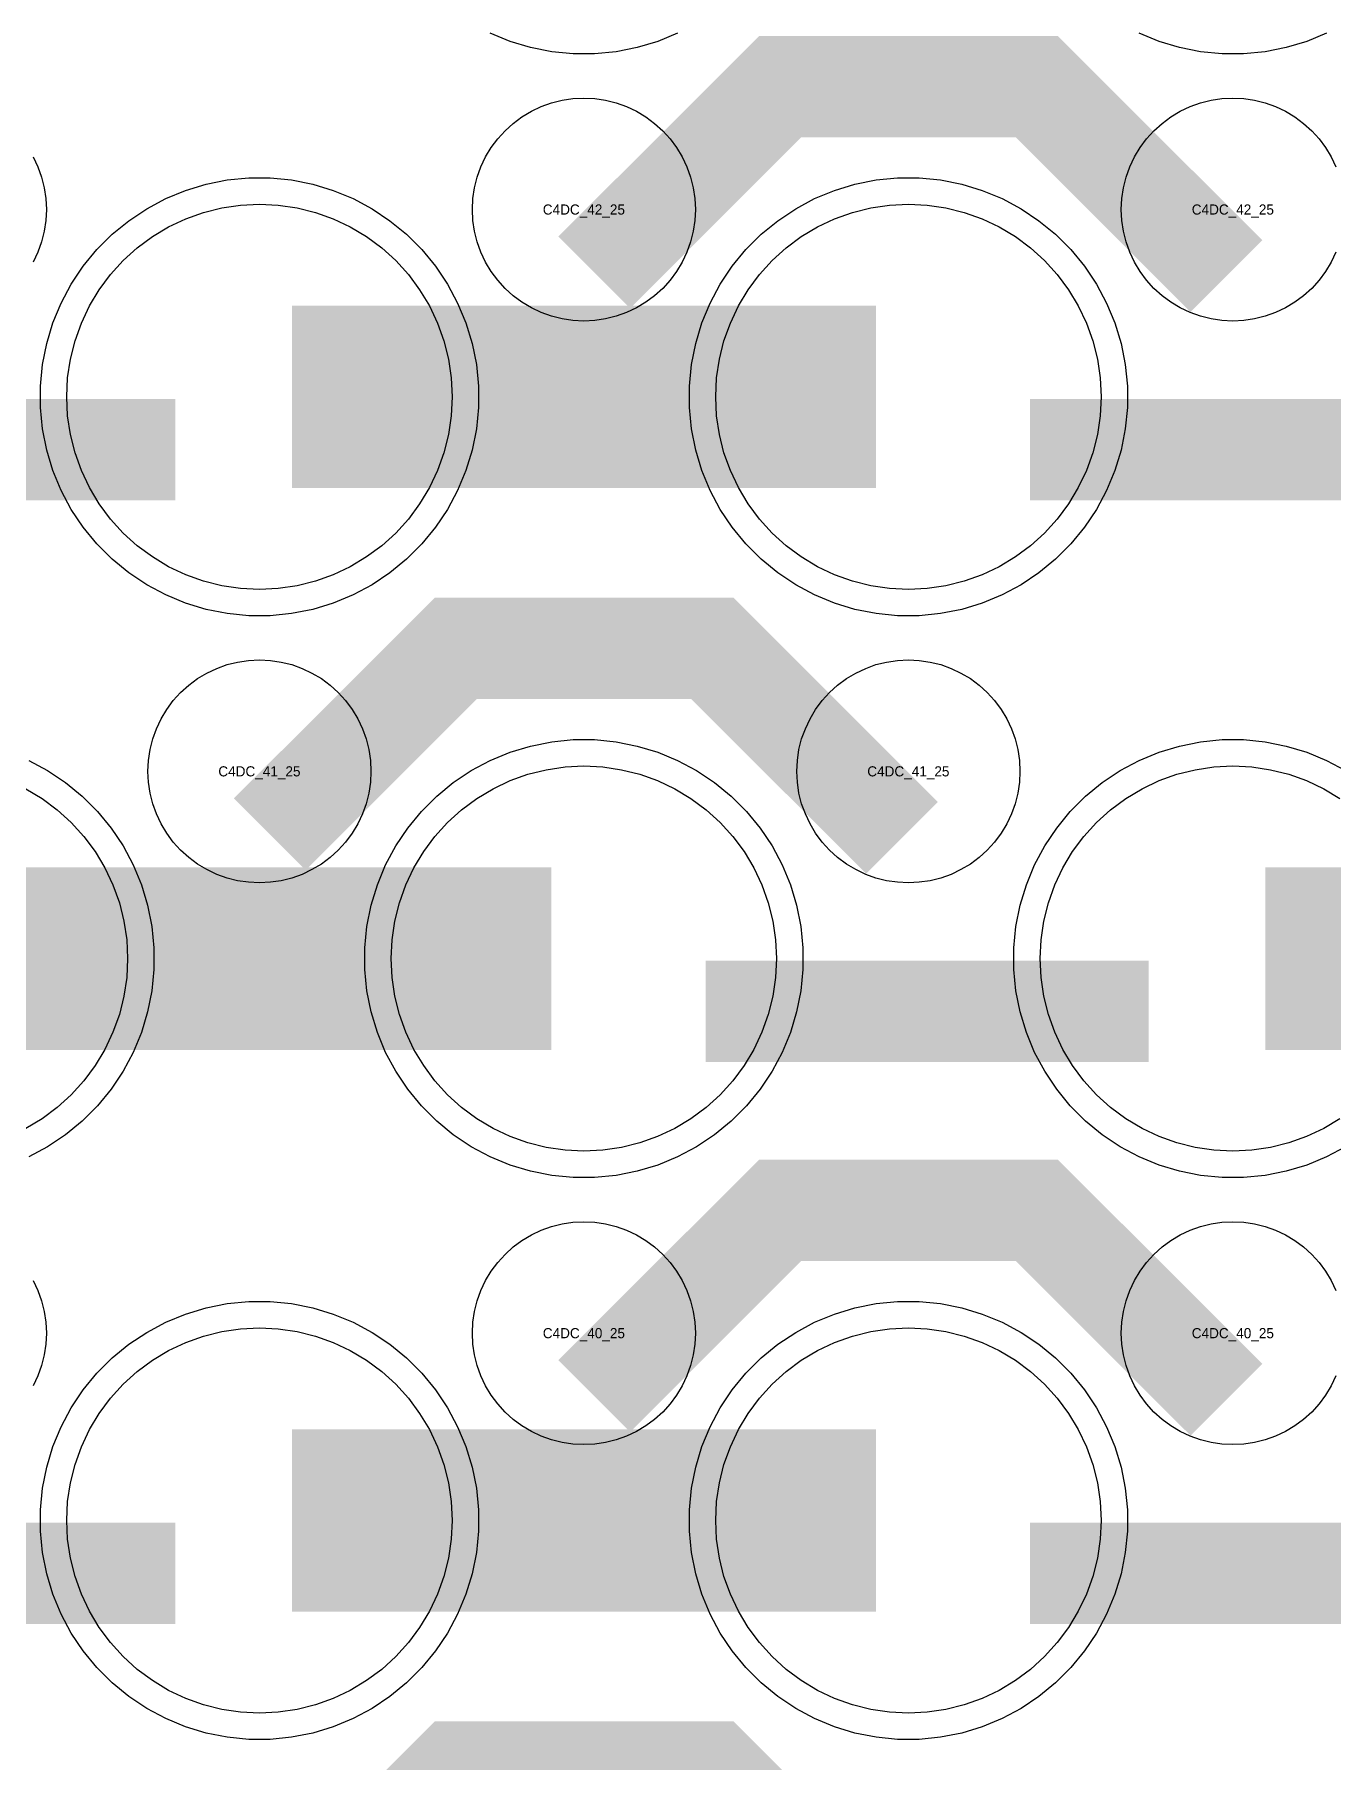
# Model space of a CAD drawing. Extents: x -11880 to 11880, y -14992 to 14992.
# Drawn here: x -4055.4 to -3735.4, y -9356.4 to -8930.5 of the extents above; entities that cross this region are included whole.
import ezdxf
from ezdxf.enums import TextEntityAlignment as Align

# ---------------------------------------------------------------- set-up
doc = ezdxf.new("R2010")
doc.units = 0
doc.header["$MEASUREMENT"] = 0
for name, color, linetype in [('GDS_775_DT_237', 138, 'CONTINUOUS'), ('RDL1_FS', 34, 'CONTINUOUS'), ('RDL_BS', 160, 'CONTINUOUS')]:
    doc.layers.add(name, color=color, linetype=linetype)

msp = doc.modelspace()

# ---------------------------------------------------------------- linework, layer by layer
at = {"layer": 'RDL1_FS'}
for points in [[(-4000, -9067.384), (-4004.657, -9067.155), (-4009.268, -9066.471), (-4013.791, -9065.339), (-4018.181, -9063.767), (-4022.395, -9061.775), (-4026.395, -9059.377), (-4030.14, -9056.599), (-4033.594, -9053.469), (-4036.724, -9050.015), (-4039.502, -9046.27), (-4041.9, -9042.27), (-4043.892, -9038.056), (-4045.464, -9033.666), (-4046.596, -9029.143), (-4047.28, -9024.532), (-4047.509, -9019.875), (-4047.28, -9015.218), (-4046.596, -9010.607), (-4045.464, -9006.084), (-4043.892, -9001.694), (-4041.9, -8997.48), (-4039.502, -8993.48), (-4036.724, -8989.735), (-4033.594, -8986.281), (-4030.14, -8983.151), (-4026.395, -8980.373), (-4022.395, -8977.975), (-4018.181, -8975.983), (-4013.791, -8974.411), (-4009.268, -8973.279), (-4004.657, -8972.595), (-4000, -8972.366), (-3995.343, -8972.595), (-3990.732, -8973.279), (-3986.209, -8974.411), (-3981.819, -8975.983), (-3977.605, -8977.975), (-3973.605, -8980.373), (-3969.86, -8983.151), (-3966.406, -8986.281), (-3963.276, -8989.735), (-3960.498, -8993.48), (-3958.1, -8997.48), (-3956.108, -9001.694), (-3954.536, -9006.084), (-3953.404, -9010.607), (-3952.72, -9015.218), (-3952.491, -9019.875), (-3952.72, -9024.532), (-3953.404, -9029.143), (-3954.536, -9033.666), (-3956.108, -9038.056), (-3958.1, -9042.27), (-3960.498, -9046.27), (-3963.276, -9050.015), (-3966.406, -9053.469), (-3969.86, -9056.599), (-3973.605, -9059.377), (-3977.605, -9061.775), (-3981.819, -9063.767), (-3986.209, -9065.339), (-3990.732, -9066.471), (-3995.343, -9067.155)], [(-3840, -9067.384), (-3844.657, -9067.155), (-3849.268, -9066.471), (-3853.791, -9065.339), (-3858.181, -9063.767), (-3862.395, -9061.775), (-3866.395, -9059.377), (-3870.14, -9056.599), (-3873.594, -9053.469), (-3876.724, -9050.015), (-3879.502, -9046.27), (-3881.9, -9042.27), (-3883.892, -9038.056), (-3885.464, -9033.666), (-3886.596, -9029.143), (-3887.28, -9024.532), (-3887.509, -9019.875), (-3887.28, -9015.218), (-3886.596, -9010.607), (-3885.464, -9006.084), (-3883.892, -9001.694), (-3881.9, -8997.48), (-3879.502, -8993.48), (-3876.724, -8989.735), (-3873.594, -8986.281), (-3870.14, -8983.151), (-3866.395, -8980.373), (-3862.395, -8977.975), (-3858.181, -8975.983), (-3853.791, -8974.411), (-3849.268, -8973.279), (-3844.657, -8972.595), (-3840, -8972.366), (-3835.343, -8972.595), (-3830.732, -8973.279), (-3826.209, -8974.411), (-3821.819, -8975.983), (-3817.605, -8977.975), (-3813.605, -8980.373), (-3809.86, -8983.151), (-3806.406, -8986.281), (-3803.276, -8989.735), (-3800.498, -8993.48), (-3798.1, -8997.48), (-3796.108, -9001.694), (-3794.536, -9006.084), (-3793.404, -9010.607), (-3792.72, -9015.218), (-3792.491, -9019.875), (-3792.72, -9024.532), (-3793.404, -9029.143), (-3794.536, -9033.666), (-3796.108, -9038.056), (-3798.1, -9042.27), (-3800.498, -9046.27), (-3803.276, -9050.015), (-3806.406, -9053.469), (-3809.86, -9056.599), (-3813.605, -9059.377), (-3817.605, -9061.775), (-3821.819, -9063.767), (-3826.209, -9065.339), (-3830.732, -9066.471), (-3835.343, -9067.155)], [(-3920, -9205.944), (-3924.657, -9205.715), (-3929.268, -9205.031), (-3933.791, -9203.899), (-3938.181, -9202.327), (-3942.395, -9200.335), (-3946.395, -9197.937), (-3950.14, -9195.159), (-3953.594, -9192.029), (-3956.724, -9188.575), (-3959.502, -9184.83), (-3961.9, -9180.83), (-3963.892, -9176.616), (-3965.464, -9172.226), (-3966.596, -9167.703), (-3967.28, -9163.092), (-3967.509, -9158.435), (-3967.28, -9153.778), (-3966.596, -9149.167), (-3965.464, -9144.644), (-3963.892, -9140.254), (-3961.9, -9136.04), (-3959.502, -9132.04), (-3956.724, -9128.295), (-3953.594, -9124.841), (-3950.14, -9121.711), (-3946.395, -9118.933), (-3942.395, -9116.535), (-3938.181, -9114.543), (-3933.791, -9112.971), (-3929.268, -9111.839), (-3924.657, -9111.155), (-3920, -9110.926), (-3915.343, -9111.155), (-3910.732, -9111.839), (-3906.209, -9112.971), (-3901.819, -9114.543), (-3897.605, -9116.535), (-3893.605, -9118.933), (-3889.86, -9121.711), (-3886.406, -9124.841), (-3883.276, -9128.295), (-3880.498, -9132.04), (-3878.1, -9136.04), (-3876.108, -9140.254), (-3874.536, -9144.644), (-3873.404, -9149.167), (-3872.72, -9153.778), (-3872.491, -9158.435), (-3872.72, -9163.092), (-3873.404, -9167.703), (-3874.536, -9172.226), (-3876.108, -9176.616), (-3878.1, -9180.83), (-3880.498, -9184.83), (-3883.276, -9188.575), (-3886.406, -9192.029), (-3889.86, -9195.159), (-3893.605, -9197.937), (-3897.605, -9200.335), (-3901.819, -9202.327), (-3906.209, -9203.899), (-3910.732, -9205.031), (-3915.343, -9205.715)]]:
    msp.add_lwpolyline(points, close=True, dxfattribs=at)
for points in [[(-3991.998, -9019.875, 45, 45, 0), (-3919.998, -9019.875, 45, 45, 0)], [(-3919.998, -9019.875, 45, 45, 0), (-3847.998, -9019.875, 45, 45, 0)], [(-4071.998, -9158.435, 45, 45, 0), (-3999.998, -9158.435, 45, 45, 0)], [(-3999.998, -9158.435, 45, 45, 0), (-3927.998, -9158.435, 45, 45, 0)], [(-3751.998, -9158.435, 45, 45, 0), (-3679.998, -9158.435, 45, 45, 0)]]:
    msp.add_lwpolyline(points, format="xyseb", dxfattribs=at)
for points in [[(-3733.605, -9197.937), (-3737.605, -9200.335), (-3741.819, -9202.327), (-3746.209, -9203.899), (-3750.732, -9205.031), (-3755.343, -9205.715), (-3760, -9205.944), (-3764.657, -9205.715), (-3769.268, -9205.031), (-3773.791, -9203.899), (-3778.181, -9202.327), (-3782.395, -9200.335), (-3786.395, -9197.937), (-3790.14, -9195.159), (-3793.594, -9192.029), (-3796.724, -9188.575), (-3799.502, -9184.83), (-3801.9, -9180.83), (-3803.892, -9176.616), (-3805.464, -9172.226), (-3806.596, -9167.703), (-3807.28, -9163.092), (-3807.509, -9158.435), (-3807.28, -9153.778), (-3806.596, -9149.167), (-3805.464, -9144.644), (-3803.892, -9140.254), (-3801.9, -9136.04), (-3799.502, -9132.04), (-3796.724, -9128.295), (-3793.594, -9124.841), (-3790.14, -9121.711), (-3786.395, -9118.933), (-3782.395, -9116.535), (-3778.181, -9114.543), (-3773.791, -9112.971), (-3769.268, -9111.839), (-3764.657, -9111.155), (-3760, -9110.926), (-3755.343, -9111.155), (-3750.732, -9111.839), (-3746.209, -9112.971), (-3741.819, -9114.543), (-3737.605, -9116.535), (-3733.605, -9118.933)], [(-4057.605, -9116.535), (-4053.605, -9118.933), (-4049.86, -9121.711), (-4046.406, -9124.841), (-4043.276, -9128.295), (-4040.498, -9132.04), (-4038.1, -9136.04), (-4036.108, -9140.254), (-4034.536, -9144.644), (-4033.404, -9149.167), (-4032.72, -9153.778), (-4032.491, -9158.435), (-4032.72, -9163.092), (-4033.404, -9167.703), (-4034.536, -9172.226), (-4036.108, -9176.616), (-4038.1, -9180.83), (-4040.498, -9184.83), (-4043.276, -9188.575), (-4046.406, -9192.029), (-4049.86, -9195.159), (-4053.605, -9197.937), (-4057.605, -9200.335)]]:
    msp.add_lwpolyline(points, dxfattribs=at)
at = {"layer": 'RDL1_FS', "color": 240, "true_color": 0xed1f24}
for points in [[(-4000, -9344.509), (-4004.657, -9344.28), (-4009.268, -9343.596), (-4013.791, -9342.464), (-4018.181, -9340.892), (-4022.395, -9338.9), (-4026.395, -9336.502), (-4030.14, -9333.724), (-4033.594, -9330.594), (-4036.724, -9327.14), (-4039.502, -9323.395), (-4041.9, -9319.395), (-4043.892, -9315.181), (-4045.464, -9310.791), (-4046.596, -9306.268), (-4047.28, -9301.657), (-4047.509, -9297), (-4047.28, -9292.343), (-4046.596, -9287.732), (-4045.464, -9283.209), (-4043.892, -9278.819), (-4041.9, -9274.605), (-4039.502, -9270.605), (-4036.724, -9266.86), (-4033.594, -9263.406), (-4030.14, -9260.276), (-4026.395, -9257.498), (-4022.395, -9255.1), (-4018.181, -9253.108), (-4013.791, -9251.536), (-4009.268, -9250.404), (-4004.657, -9249.72), (-4000, -9249.491), (-3995.343, -9249.72), (-3990.732, -9250.404), (-3986.209, -9251.536), (-3981.819, -9253.108), (-3977.605, -9255.1), (-3973.605, -9257.498), (-3969.86, -9260.276), (-3966.406, -9263.406), (-3963.276, -9266.86), (-3960.498, -9270.605), (-3958.1, -9274.605), (-3956.108, -9278.819), (-3954.536, -9283.209), (-3953.404, -9287.732), (-3952.72, -9292.343), (-3952.491, -9297), (-3952.72, -9301.657), (-3953.404, -9306.268), (-3954.536, -9310.791), (-3956.108, -9315.181), (-3958.1, -9319.395), (-3960.498, -9323.395), (-3963.276, -9327.14), (-3966.406, -9330.594), (-3969.86, -9333.724), (-3973.605, -9336.502), (-3977.605, -9338.9), (-3981.819, -9340.892), (-3986.209, -9342.464), (-3990.732, -9343.596), (-3995.343, -9344.28)], [(-3840, -9344.509), (-3844.657, -9344.28), (-3849.268, -9343.596), (-3853.791, -9342.464), (-3858.181, -9340.892), (-3862.395, -9338.9), (-3866.395, -9336.502), (-3870.14, -9333.724), (-3873.594, -9330.594), (-3876.724, -9327.14), (-3879.502, -9323.395), (-3881.9, -9319.395), (-3883.892, -9315.181), (-3885.464, -9310.791), (-3886.596, -9306.268), (-3887.28, -9301.657), (-3887.509, -9297), (-3887.28, -9292.343), (-3886.596, -9287.732), (-3885.464, -9283.209), (-3883.892, -9278.819), (-3881.9, -9274.605), (-3879.502, -9270.605), (-3876.724, -9266.86), (-3873.594, -9263.406), (-3870.14, -9260.276), (-3866.395, -9257.498), (-3862.395, -9255.1), (-3858.181, -9253.108), (-3853.791, -9251.536), (-3849.268, -9250.404), (-3844.657, -9249.72), (-3840, -9249.491), (-3835.343, -9249.72), (-3830.732, -9250.404), (-3826.209, -9251.536), (-3821.819, -9253.108), (-3817.605, -9255.1), (-3813.605, -9257.498), (-3809.86, -9260.276), (-3806.406, -9263.406), (-3803.276, -9266.86), (-3800.498, -9270.605), (-3798.1, -9274.605), (-3796.108, -9278.819), (-3794.536, -9283.209), (-3793.404, -9287.732), (-3792.72, -9292.343), (-3792.491, -9297), (-3792.72, -9301.657), (-3793.404, -9306.268), (-3794.536, -9310.791), (-3796.108, -9315.181), (-3798.1, -9319.395), (-3800.498, -9323.395), (-3803.276, -9327.14), (-3806.406, -9330.594), (-3809.86, -9333.724), (-3813.605, -9336.502), (-3817.605, -9338.9), (-3821.819, -9340.892), (-3826.209, -9342.464), (-3830.732, -9343.596), (-3835.343, -9344.28)]]:
    msp.add_lwpolyline(points, close=True, dxfattribs=at)
for points in [[(-3991.998, -9297, 45, 45, 0), (-3919.998, -9297, 45, 45, 0)], [(-3919.998, -9297, 45, 45, 0), (-3847.998, -9297, 45, 45, 0)]]:
    msp.add_lwpolyline(points, format="xyseb", dxfattribs=at)
at = {"layer": 'RDL_BS'}
for points in [[(-3896.885, -8930.185), (-3901.795, -8932.216), (-3906.835, -8933.747), (-3912.062, -8934.793), (-3917.356, -8935.31), (-3922.644, -8935.31), (-3927.938, -8934.793), (-3933.165, -8933.747), (-3938.205, -8932.216), (-3943.115, -8930.185)], [(-3736.885, -8930.185), (-3741.795, -8932.216), (-3746.835, -8933.747), (-3752.062, -8934.793), (-3757.356, -8935.31), (-3762.644, -8935.31), (-3767.938, -8934.793), (-3773.165, -8933.747), (-3778.205, -8932.216), (-3783.115, -8930.185)], [(-3734.598, -8984.206), (-3735.75, -8986.643), (-3737.143, -8988.967), (-3738.746, -8991.13), (-3740.558, -8993.129), (-3742.557, -8994.941), (-3744.72, -8996.544), (-3747.044, -8997.937), (-3749.481, -8999.089), (-3752.016, -8999.996), (-3754.635, -9000.653), (-3757.307, -9001.049), (-3760, -9001.181), (-3762.693, -9001.049), (-3765.365, -9000.653), (-3767.984, -8999.996), (-3770.519, -8999.089), (-3772.956, -8997.937), (-3775.28, -8996.544), (-3777.443, -8994.941), (-3779.442, -8993.129), (-3781.254, -8991.13), (-3782.857, -8988.967), (-3784.25, -8986.643), (-3785.402, -8984.206), (-3786.309, -8981.671), (-3786.966, -8979.052), (-3787.362, -8976.38), (-3787.494, -8973.687), (-3787.362, -8970.994), (-3786.966, -8968.322), (-3786.309, -8965.703), (-3785.402, -8963.168), (-3784.25, -8960.731), (-3782.857, -8958.407), (-3781.254, -8956.244), (-3779.442, -8954.245), (-3777.443, -8952.433), (-3775.28, -8950.83), (-3772.956, -8949.437), (-3770.519, -8948.285), (-3767.984, -8947.378), (-3765.365, -8946.721), (-3762.693, -8946.325), (-3760, -8946.193), (-3757.307, -8946.325), (-3754.635, -8946.721), (-3752.016, -8947.378), (-3749.481, -8948.285), (-3747.044, -8949.437), (-3744.72, -8950.83), (-3742.557, -8952.433), (-3740.558, -8954.245), (-3738.746, -8956.244), (-3737.143, -8958.407), (-3735.75, -8960.731), (-3734.598, -8963.168)], [(-4055.75, -8960.731), (-4054.598, -8963.168), (-4053.691, -8965.703), (-4053.034, -8968.322), (-4052.638, -8970.994), (-4052.506, -8973.687), (-4052.638, -8976.38), (-4053.034, -8979.052), (-4053.691, -8981.671), (-4054.598, -8984.206), (-4055.75, -8986.643)], [(-3732.223, -9204.818), (-3736.885, -9207.31), (-3741.795, -9209.341), (-3746.835, -9210.872), (-3752.062, -9211.918), (-3757.356, -9212.435), (-3762.644, -9212.435), (-3767.938, -9211.918), (-3773.165, -9210.872), (-3778.205, -9209.341), (-3783.115, -9207.31), (-3787.777, -9204.818), (-3792.191, -9201.871), (-3796.292, -9198.509), (-3800.074, -9194.727), (-3803.436, -9190.626), (-3806.383, -9186.212), (-3808.875, -9181.55), (-3810.906, -9176.64), (-3812.437, -9171.6), (-3813.483, -9166.373), (-3814, -9161.079), (-3814, -9155.791), (-3813.483, -9150.497), (-3812.437, -9145.27), (-3810.906, -9140.23), (-3808.875, -9135.32), (-3806.383, -9130.658), (-3803.436, -9126.244), (-3800.074, -9122.143), (-3796.292, -9118.361), (-3792.191, -9114.999), (-3787.777, -9112.052), (-3783.115, -9109.56), (-3778.205, -9107.529), (-3773.165, -9105.998), (-3767.938, -9104.952), (-3762.644, -9104.435), (-3757.356, -9104.435), (-3752.062, -9104.952), (-3746.835, -9105.998), (-3741.795, -9107.529), (-3736.885, -9109.56), (-3732.223, -9112.052)], [(-4056.885, -9109.56), (-4052.223, -9112.052), (-4047.809, -9114.999), (-4043.708, -9118.361), (-4039.926, -9122.143), (-4036.564, -9126.244), (-4033.617, -9130.658), (-4031.125, -9135.32), (-4029.094, -9140.23), (-4027.563, -9145.27), (-4026.517, -9150.497), (-4026, -9155.791), (-4026, -9161.079), (-4026.517, -9166.373), (-4027.563, -9171.6), (-4029.094, -9176.64), (-4031.125, -9181.55), (-4033.617, -9186.212), (-4036.564, -9190.626), (-4039.926, -9194.727), (-4043.708, -9198.509), (-4047.809, -9201.871), (-4052.223, -9204.818), (-4056.885, -9207.31)], [(-3734.598, -9261.331), (-3735.75, -9263.768), (-3737.143, -9266.092), (-3738.746, -9268.255), (-3740.558, -9270.254), (-3742.557, -9272.066), (-3744.72, -9273.669), (-3747.044, -9275.062), (-3749.481, -9276.214), (-3752.016, -9277.121), (-3754.635, -9277.778), (-3757.307, -9278.174), (-3760, -9278.306), (-3762.693, -9278.174), (-3765.365, -9277.778), (-3767.984, -9277.121), (-3770.519, -9276.214), (-3772.956, -9275.062), (-3775.28, -9273.669), (-3777.443, -9272.066), (-3779.442, -9270.254), (-3781.254, -9268.255), (-3782.857, -9266.092), (-3784.25, -9263.768), (-3785.402, -9261.331), (-3786.309, -9258.796), (-3786.966, -9256.177), (-3787.362, -9253.505), (-3787.494, -9250.812), (-3787.362, -9248.119), (-3786.966, -9245.447), (-3786.309, -9242.828), (-3785.402, -9240.293), (-3784.25, -9237.856), (-3782.857, -9235.532), (-3781.254, -9233.369), (-3779.442, -9231.37), (-3777.443, -9229.558), (-3775.28, -9227.955), (-3772.956, -9226.562), (-3770.519, -9225.41), (-3767.984, -9224.503), (-3765.365, -9223.846), (-3762.693, -9223.45), (-3760, -9223.318), (-3757.307, -9223.45), (-3754.635, -9223.846), (-3752.016, -9224.503), (-3749.481, -9225.41), (-3747.044, -9226.562), (-3744.72, -9227.955), (-3742.557, -9229.558), (-3740.558, -9231.37), (-3738.746, -9233.369), (-3737.143, -9235.532), (-3735.75, -9237.856), (-3734.598, -9240.293)], [(-4055.75, -9237.856), (-4054.598, -9240.293), (-4053.691, -9242.828), (-4053.034, -9245.447), (-4052.638, -9248.119), (-4052.506, -9250.812), (-4052.638, -9253.505), (-4053.034, -9256.177), (-4053.691, -9258.796), (-4054.598, -9261.331), (-4055.75, -9263.768)]]:
    msp.add_lwpolyline(points, dxfattribs=at)
for points in [[(-3917.438, -8989.189, 25, 25, 0), (-3871.623, -8943.374, 25, 25, 0), (-3838.07, -8943.374, 25, 25, 0)], [(-3761.599, -8990.088, 25, 25, 0), (-3808.313, -8943.374, 25, 25, 0), (-3838.071, -8943.374, 25, 25, 0)], [(-4129.984, -9032.888, 25, 25, 0), (-4020.719, -9032.888, 25, 25, 0)], [(-3809.984, -9032.888, 25, 25, 0), (-3700.719, -9032.888, 25, 25, 0)], [(-3997.438, -9127.749, 25, 25, 0), (-3951.623, -9081.934, 25, 25, 0), (-3918.07, -9081.934, 25, 25, 0)], [(-3841.599, -9128.648, 25, 25, 0), (-3888.313, -9081.934, 25, 25, 0), (-3918.071, -9081.934, 25, 25, 0)], [(-3889.984, -9171.448, 25, 25, 0), (-3780.719, -9171.448, 25, 25, 0)], [(-3917.438, -9266.314, 25, 25, 0), (-3871.623, -9220.499, 25, 25, 0), (-3838.07, -9220.499, 25, 25, 0)], [(-3761.599, -9267.213, 25, 25, 0), (-3808.313, -9220.499, 25, 25, 0), (-3838.071, -9220.499, 25, 25, 0)], [(-3997.438, -9404.879, 25, 25, 0), (-3951.623, -9359.064, 25, 25, 0), (-3918.07, -9359.064, 25, 25, 0)], [(-3841.599, -9405.778, 25, 25, 0), (-3888.313, -9359.064, 25, 25, 0), (-3918.071, -9359.064, 25, 25, 0)]]:
    msp.add_lwpolyline(points, format="xyseb", dxfattribs=at)
for points in [[(-3920, -9001.181), (-3922.693, -9001.049), (-3925.365, -9000.653), (-3927.984, -8999.996), (-3930.519, -8999.089), (-3932.956, -8997.937), (-3935.28, -8996.544), (-3937.443, -8994.941), (-3939.442, -8993.129), (-3941.254, -8991.13), (-3942.857, -8988.967), (-3944.25, -8986.643), (-3945.402, -8984.206), (-3946.309, -8981.671), (-3946.966, -8979.052), (-3947.362, -8976.38), (-3947.494, -8973.687), (-3947.362, -8970.994), (-3946.966, -8968.322), (-3946.309, -8965.703), (-3945.402, -8963.168), (-3944.25, -8960.731), (-3942.857, -8958.407), (-3941.254, -8956.244), (-3939.442, -8954.245), (-3937.443, -8952.433), (-3935.28, -8950.83), (-3932.956, -8949.437), (-3930.519, -8948.285), (-3927.984, -8947.378), (-3925.365, -8946.721), (-3922.693, -8946.325), (-3920, -8946.193), (-3917.307, -8946.325), (-3914.635, -8946.721), (-3912.016, -8947.378), (-3909.481, -8948.285), (-3907.044, -8949.437), (-3904.72, -8950.83), (-3902.557, -8952.433), (-3900.558, -8954.245), (-3898.746, -8956.244), (-3897.143, -8958.407), (-3895.75, -8960.731), (-3894.598, -8963.168), (-3893.691, -8965.703), (-3893.034, -8968.322), (-3892.638, -8970.994), (-3892.506, -8973.687), (-3892.638, -8976.38), (-3893.034, -8979.052), (-3893.691, -8981.671), (-3894.598, -8984.206), (-3895.75, -8986.643), (-3897.143, -8988.967), (-3898.746, -8991.13), (-3900.558, -8993.129), (-3902.557, -8994.941), (-3904.72, -8996.544), (-3907.044, -8997.937), (-3909.481, -8999.089), (-3912.016, -8999.996), (-3914.635, -9000.653), (-3917.307, -9001.049)], [(-4002.644, -9073.875), (-4007.938, -9073.358), (-4013.165, -9072.312), (-4018.205, -9070.781), (-4023.115, -9068.75), (-4027.777, -9066.258), (-4032.191, -9063.311), (-4036.292, -9059.949), (-4040.074, -9056.167), (-4043.436, -9052.066), (-4046.383, -9047.652), (-4048.875, -9042.99), (-4050.906, -9038.08), (-4052.437, -9033.04), (-4053.483, -9027.813), (-4054, -9022.519), (-4054, -9017.231), (-4053.483, -9011.937), (-4052.437, -9006.71), (-4050.906, -9001.67), (-4048.875, -8996.76), (-4046.383, -8992.098), (-4043.436, -8987.684), (-4040.074, -8983.583), (-4036.292, -8979.801), (-4032.191, -8976.439), (-4027.777, -8973.492), (-4023.115, -8971), (-4018.205, -8968.969), (-4013.165, -8967.438), (-4007.938, -8966.392), (-4002.644, -8965.875), (-3997.356, -8965.875), (-3992.062, -8966.392), (-3986.835, -8967.438), (-3981.795, -8968.969), (-3976.885, -8971), (-3972.223, -8973.492), (-3967.809, -8976.439), (-3963.708, -8979.801), (-3959.926, -8983.583), (-3956.564, -8987.684), (-3953.617, -8992.098), (-3951.125, -8996.76), (-3949.094, -9001.67), (-3947.563, -9006.71), (-3946.517, -9011.937), (-3946, -9017.231), (-3946, -9022.519), (-3946.517, -9027.813), (-3947.563, -9033.04), (-3949.094, -9038.08), (-3951.125, -9042.99), (-3953.617, -9047.652), (-3956.564, -9052.066), (-3959.926, -9056.167), (-3963.708, -9059.949), (-3967.809, -9063.311), (-3972.223, -9066.258), (-3976.885, -9068.75), (-3981.795, -9070.781), (-3986.835, -9072.312), (-3992.062, -9073.358), (-3997.356, -9073.875)], [(-3842.644, -9073.875), (-3847.938, -9073.358), (-3853.165, -9072.312), (-3858.205, -9070.781), (-3863.115, -9068.75), (-3867.777, -9066.258), (-3872.191, -9063.311), (-3876.292, -9059.949), (-3880.074, -9056.167), (-3883.436, -9052.066), (-3886.383, -9047.652), (-3888.875, -9042.99), (-3890.906, -9038.08), (-3892.437, -9033.04), (-3893.483, -9027.813), (-3894, -9022.519), (-3894, -9017.231), (-3893.483, -9011.937), (-3892.437, -9006.71), (-3890.906, -9001.67), (-3888.875, -8996.76), (-3886.383, -8992.098), (-3883.436, -8987.684), (-3880.074, -8983.583), (-3876.292, -8979.801), (-3872.191, -8976.439), (-3867.777, -8973.492), (-3863.115, -8971), (-3858.205, -8968.969), (-3853.165, -8967.438), (-3847.938, -8966.392), (-3842.644, -8965.875), (-3837.356, -8965.875), (-3832.062, -8966.392), (-3826.835, -8967.438), (-3821.795, -8968.969), (-3816.885, -8971), (-3812.223, -8973.492), (-3807.809, -8976.439), (-3803.708, -8979.801), (-3799.926, -8983.583), (-3796.564, -8987.684), (-3793.617, -8992.098), (-3791.125, -8996.76), (-3789.094, -9001.67), (-3787.563, -9006.71), (-3786.517, -9011.937), (-3786, -9017.231), (-3786, -9022.519), (-3786.517, -9027.813), (-3787.563, -9033.04), (-3789.094, -9038.08), (-3791.125, -9042.99), (-3793.617, -9047.652), (-3796.564, -9052.066), (-3799.926, -9056.167), (-3803.708, -9059.949), (-3807.809, -9063.311), (-3812.223, -9066.258), (-3816.885, -9068.75), (-3821.795, -9070.781), (-3826.835, -9072.312), (-3832.062, -9073.358), (-3837.356, -9073.875)], [(-4000, -9139.741), (-4002.693, -9139.609), (-4005.365, -9139.213), (-4007.984, -9138.556), (-4010.519, -9137.649), (-4012.956, -9136.497), (-4015.28, -9135.104), (-4017.443, -9133.501), (-4019.442, -9131.689), (-4021.254, -9129.69), (-4022.857, -9127.527), (-4024.25, -9125.203), (-4025.402, -9122.766), (-4026.309, -9120.231), (-4026.966, -9117.612), (-4027.362, -9114.94), (-4027.494, -9112.247), (-4027.362, -9109.554), (-4026.966, -9106.882), (-4026.309, -9104.263), (-4025.402, -9101.728), (-4024.25, -9099.291), (-4022.857, -9096.967), (-4021.254, -9094.804), (-4019.442, -9092.805), (-4017.443, -9090.993), (-4015.28, -9089.39), (-4012.956, -9087.997), (-4010.519, -9086.845), (-4007.984, -9085.938), (-4005.365, -9085.281), (-4002.693, -9084.885), (-4000, -9084.753), (-3997.307, -9084.885), (-3994.635, -9085.281), (-3992.016, -9085.938), (-3989.481, -9086.845), (-3987.044, -9087.997), (-3984.72, -9089.39), (-3982.557, -9090.993), (-3980.558, -9092.805), (-3978.746, -9094.804), (-3977.143, -9096.967), (-3975.75, -9099.291), (-3974.598, -9101.728), (-3973.691, -9104.263), (-3973.034, -9106.882), (-3972.638, -9109.554), (-3972.506, -9112.247), (-3972.638, -9114.94), (-3973.034, -9117.612), (-3973.691, -9120.231), (-3974.598, -9122.766), (-3975.75, -9125.203), (-3977.143, -9127.527), (-3978.746, -9129.69), (-3980.558, -9131.689), (-3982.557, -9133.501), (-3984.72, -9135.104), (-3987.044, -9136.497), (-3989.481, -9137.649), (-3992.016, -9138.556), (-3994.635, -9139.213), (-3997.307, -9139.609)], [(-3840, -9139.741), (-3842.693, -9139.609), (-3845.365, -9139.213), (-3847.984, -9138.556), (-3850.519, -9137.649), (-3852.956, -9136.497), (-3855.28, -9135.104), (-3857.443, -9133.501), (-3859.442, -9131.689), (-3861.254, -9129.69), (-3862.857, -9127.527), (-3864.25, -9125.203), (-3865.402, -9122.766), (-3866.309, -9120.231), (-3866.966, -9117.612), (-3867.362, -9114.94), (-3867.494, -9112.247), (-3867.362, -9109.554), (-3866.966, -9106.882), (-3866.309, -9104.263), (-3865.402, -9101.728), (-3864.25, -9099.291), (-3862.857, -9096.967), (-3861.254, -9094.804), (-3859.442, -9092.805), (-3857.443, -9090.993), (-3855.28, -9089.39), (-3852.956, -9087.997), (-3850.519, -9086.845), (-3847.984, -9085.938), (-3845.365, -9085.281), (-3842.693, -9084.885), (-3840, -9084.753), (-3837.307, -9084.885), (-3834.635, -9085.281), (-3832.016, -9085.938), (-3829.481, -9086.845), (-3827.044, -9087.997), (-3824.72, -9089.39), (-3822.557, -9090.993), (-3820.558, -9092.805), (-3818.746, -9094.804), (-3817.143, -9096.967), (-3815.75, -9099.291), (-3814.598, -9101.728), (-3813.691, -9104.263), (-3813.034, -9106.882), (-3812.638, -9109.554), (-3812.506, -9112.247), (-3812.638, -9114.94), (-3813.034, -9117.612), (-3813.691, -9120.231), (-3814.598, -9122.766), (-3815.75, -9125.203), (-3817.143, -9127.527), (-3818.746, -9129.69), (-3820.558, -9131.689), (-3822.557, -9133.501), (-3824.72, -9135.104), (-3827.044, -9136.497), (-3829.481, -9137.649), (-3832.016, -9138.556), (-3834.635, -9139.213), (-3837.307, -9139.609)], [(-3922.644, -9212.435), (-3927.938, -9211.918), (-3933.165, -9210.872), (-3938.205, -9209.341), (-3943.115, -9207.31), (-3947.777, -9204.818), (-3952.191, -9201.871), (-3956.292, -9198.509), (-3960.074, -9194.727), (-3963.436, -9190.626), (-3966.383, -9186.212), (-3968.875, -9181.55), (-3970.906, -9176.64), (-3972.437, -9171.6), (-3973.483, -9166.373), (-3974, -9161.079), (-3974, -9155.791), (-3973.483, -9150.497), (-3972.437, -9145.27), (-3970.906, -9140.23), (-3968.875, -9135.32), (-3966.383, -9130.658), (-3963.436, -9126.244), (-3960.074, -9122.143), (-3956.292, -9118.361), (-3952.191, -9114.999), (-3947.777, -9112.052), (-3943.115, -9109.56), (-3938.205, -9107.529), (-3933.165, -9105.998), (-3927.938, -9104.952), (-3922.644, -9104.435), (-3917.356, -9104.435), (-3912.062, -9104.952), (-3906.835, -9105.998), (-3901.795, -9107.529), (-3896.885, -9109.56), (-3892.223, -9112.052), (-3887.809, -9114.999), (-3883.708, -9118.361), (-3879.926, -9122.143), (-3876.564, -9126.244), (-3873.617, -9130.658), (-3871.125, -9135.32), (-3869.094, -9140.23), (-3867.563, -9145.27), (-3866.517, -9150.497), (-3866, -9155.791), (-3866, -9161.079), (-3866.517, -9166.373), (-3867.563, -9171.6), (-3869.094, -9176.64), (-3871.125, -9181.55), (-3873.617, -9186.212), (-3876.564, -9190.626), (-3879.926, -9194.727), (-3883.708, -9198.509), (-3887.809, -9201.871), (-3892.223, -9204.818), (-3896.885, -9207.31), (-3901.795, -9209.341), (-3906.835, -9210.872), (-3912.062, -9211.918), (-3917.356, -9212.435)], [(-3920, -9278.306), (-3922.693, -9278.174), (-3925.365, -9277.778), (-3927.984, -9277.121), (-3930.519, -9276.214), (-3932.956, -9275.062), (-3935.28, -9273.669), (-3937.443, -9272.066), (-3939.442, -9270.254), (-3941.254, -9268.255), (-3942.857, -9266.092), (-3944.25, -9263.768), (-3945.402, -9261.331), (-3946.309, -9258.796), (-3946.966, -9256.177), (-3947.362, -9253.505), (-3947.494, -9250.812), (-3947.362, -9248.119), (-3946.966, -9245.447), (-3946.309, -9242.828), (-3945.402, -9240.293), (-3944.25, -9237.856), (-3942.857, -9235.532), (-3941.254, -9233.369), (-3939.442, -9231.37), (-3937.443, -9229.558), (-3935.28, -9227.955), (-3932.956, -9226.562), (-3930.519, -9225.41), (-3927.984, -9224.503), (-3925.365, -9223.846), (-3922.693, -9223.45), (-3920, -9223.318), (-3917.307, -9223.45), (-3914.635, -9223.846), (-3912.016, -9224.503), (-3909.481, -9225.41), (-3907.044, -9226.562), (-3904.72, -9227.955), (-3902.557, -9229.558), (-3900.558, -9231.37), (-3898.746, -9233.369), (-3897.143, -9235.532), (-3895.75, -9237.856), (-3894.598, -9240.293), (-3893.691, -9242.828), (-3893.034, -9245.447), (-3892.638, -9248.119), (-3892.506, -9250.812), (-3892.638, -9253.505), (-3893.034, -9256.177), (-3893.691, -9258.796), (-3894.598, -9261.331), (-3895.75, -9263.768), (-3897.143, -9266.092), (-3898.746, -9268.255), (-3900.558, -9270.254), (-3902.557, -9272.066), (-3904.72, -9273.669), (-3907.044, -9275.062), (-3909.481, -9276.214), (-3912.016, -9277.121), (-3914.635, -9277.778), (-3917.307, -9278.174)]]:
    msp.add_lwpolyline(points, close=True, dxfattribs=at)
at = {"layer": 'RDL_BS', "color": 240, "true_color": 0xed1f24}
for points in [[(-4002.644, -9351), (-4007.938, -9350.483), (-4013.165, -9349.437), (-4018.205, -9347.906), (-4023.115, -9345.875), (-4027.777, -9343.383), (-4032.191, -9340.436), (-4036.292, -9337.074), (-4040.074, -9333.292), (-4043.436, -9329.191), (-4046.383, -9324.777), (-4048.875, -9320.115), (-4050.906, -9315.205), (-4052.437, -9310.165), (-4053.483, -9304.938), (-4054, -9299.644), (-4054, -9294.356), (-4053.483, -9289.062), (-4052.437, -9283.835), (-4050.906, -9278.795), (-4048.875, -9273.885), (-4046.383, -9269.223), (-4043.436, -9264.809), (-4040.074, -9260.708), (-4036.292, -9256.926), (-4032.191, -9253.564), (-4027.777, -9250.617), (-4023.115, -9248.125), (-4018.205, -9246.094), (-4013.165, -9244.563), (-4007.938, -9243.517), (-4002.644, -9243), (-3997.356, -9243), (-3992.062, -9243.517), (-3986.835, -9244.563), (-3981.795, -9246.094), (-3976.885, -9248.125), (-3972.223, -9250.617), (-3967.809, -9253.564), (-3963.708, -9256.926), (-3959.926, -9260.708), (-3956.564, -9264.809), (-3953.617, -9269.223), (-3951.125, -9273.885), (-3949.094, -9278.795), (-3947.563, -9283.835), (-3946.517, -9289.062), (-3946, -9294.356), (-3946, -9299.644), (-3946.517, -9304.938), (-3947.563, -9310.165), (-3949.094, -9315.205), (-3951.125, -9320.115), (-3953.617, -9324.777), (-3956.564, -9329.191), (-3959.926, -9333.292), (-3963.708, -9337.074), (-3967.809, -9340.436), (-3972.223, -9343.383), (-3976.885, -9345.875), (-3981.795, -9347.906), (-3986.835, -9349.437), (-3992.062, -9350.483), (-3997.356, -9351)], [(-3842.644, -9351), (-3847.938, -9350.483), (-3853.165, -9349.437), (-3858.205, -9347.906), (-3863.115, -9345.875), (-3867.777, -9343.383), (-3872.191, -9340.436), (-3876.292, -9337.074), (-3880.074, -9333.292), (-3883.436, -9329.191), (-3886.383, -9324.777), (-3888.875, -9320.115), (-3890.906, -9315.205), (-3892.437, -9310.165), (-3893.483, -9304.938), (-3894, -9299.644), (-3894, -9294.356), (-3893.483, -9289.062), (-3892.437, -9283.835), (-3890.906, -9278.795), (-3888.875, -9273.885), (-3886.383, -9269.223), (-3883.436, -9264.809), (-3880.074, -9260.708), (-3876.292, -9256.926), (-3872.191, -9253.564), (-3867.777, -9250.617), (-3863.115, -9248.125), (-3858.205, -9246.094), (-3853.165, -9244.563), (-3847.938, -9243.517), (-3842.644, -9243), (-3837.356, -9243), (-3832.062, -9243.517), (-3826.835, -9244.563), (-3821.795, -9246.094), (-3816.885, -9248.125), (-3812.223, -9250.617), (-3807.809, -9253.564), (-3803.708, -9256.926), (-3799.926, -9260.708), (-3796.564, -9264.809), (-3793.617, -9269.223), (-3791.125, -9273.885), (-3789.094, -9278.795), (-3787.563, -9283.835), (-3786.517, -9289.062), (-3786, -9294.356), (-3786, -9299.644), (-3786.517, -9304.938), (-3787.563, -9310.165), (-3789.094, -9315.205), (-3791.125, -9320.115), (-3793.617, -9324.777), (-3796.564, -9329.191), (-3799.926, -9333.292), (-3803.708, -9337.074), (-3807.809, -9340.436), (-3812.223, -9343.383), (-3816.885, -9345.875), (-3821.795, -9347.906), (-3826.835, -9349.437), (-3832.062, -9350.483), (-3837.356, -9351)]]:
    msp.add_lwpolyline(points, close=True, dxfattribs=at)
for points in [[(-4129.984, -9310.013, 25, 25, 0), (-4020.719, -9310.013, 25, 25, 0)], [(-3809.984, -9310.013, 25, 25, 0), (-3700.719, -9310.013, 25, 25, 0)]]:
    msp.add_lwpolyline(points, format="xyseb", dxfattribs=at)

# ---------------------------------------------------------------- texts
at = {"layer": 'GDS_775_DT_237'}
for s, p in [('C4DC_42_25', (-3920, -8973.687)), ('C4DC_42_25', (-3920, -8973.687)), ('C4DC_42_25', (-3760, -8973.687)), ('C4DC_42_25', (-3760, -8973.687)), ('C4DC_41_25', (-4000, -9112.247)), ('C4DC_41_25', (-4000, -9112.247)), ('C4DC_41_25', (-3840, -9112.247)), ('C4DC_41_25', (-3840, -9112.247)), ('C4DC_40_25', (-3920, -9250.812)), ('C4DC_40_25', (-3920, -9250.812)), ('C4DC_40_25', (-3760, -9250.812)), ('C4DC_40_25', (-3760, -9250.812))]:
    msp.add_text(s, height=2.5, dxfattribs=at).set_placement(p, align=Align.MIDDLE_CENTER)

doc.saveas('drawing.dxf')
